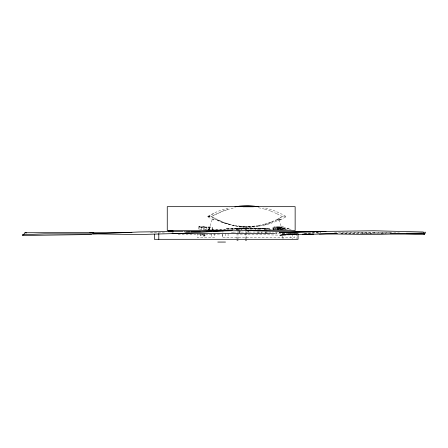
<?xml version="1.0" encoding="UTF-8"?>
<svg xmlns="http://www.w3.org/2000/svg" width="448" height="448" viewBox="0 0 448 448"><rect width="100%" height="100%" fill="white"/><g stroke="black" fill="none" stroke-linecap="round" stroke-linejoin="round"><path stroke-width="0.34" stroke-dasharray="2.24 1.68" d="M264.18 229.583L286.742 229.583M204.417 229.583L227.836 229.449M291.155 229.6L267.294 229.404M273.745 229.454L273.874 228.984L274.366 228.984L274.518 229.454M283.041 229.438L283.192 228.967M208.824 229.449L212.425 218.977L213.774 219.75M208.874 229.807L209.815 227.069M278.746 227.993L278.298 229.253L278.247 227.993C276.466 227.102 277.592 231.566 277.004 227.987L276.024 227.987L276.662 228.2L276.08 228.514L276.662 229.236L276.024 229.466M278.27 229.443L278.443 228.962L279.115 228.973L279.289 229.46M278.505 229.46L278.69 228.973M277.906 229.443L278.454 227.976L279.104 227.993L279.653 229.46M273.392 229.454L273.941 227.993L274.764 229.208L274.764 227.993L275.089 227.993L275.089 228.844L275.884 227.993L275.884 229.454M278.768 219.268L281.411 219.268L279.866 219.75A73.438 73.41 -90 0 1 216.513 219.75L215.068 218.977L214.967 219.268M275.066 229.454L275.548 228.57L275.548 229.454M277.323 229.466L277.794 228.827L277.945 229.46M213.646 220.024L207.362 216.664C214.334 212.593 221.85 209.339 229.785 207.715M208.275 216.664L213.763 213.534M208.639 216.664L209.205 216.451L208.818 216.664M209.132 216.664L209.518 216.451M209.339 216.664L209.854 216.451L209.468 216.664M210.028 216.664L210.414 216.451M235.312 225.49C226.878 223.944 218.73 220.97 211.316 216.658C218.714 212.29 226.856 209.272 235.295 207.704M211.316 216.658L222.723 211.198L228.934 209.166M276.998 219.475L282.363 216.658L277.094 219.475L270.995 222.029M277.256 220.024L278.096 219.621L280.784 219.598M280.101 220.024L286.384 216.664C279.406 212.593 271.897 209.339 263.962 207.715M277.351 220.024L264.947 224.616M279.272 228.441L280.039 227.881A7.465 7.465 0 0 0 272.793 227.881L273.745 228.514M279.401 228.794L280.896 227.976A7.834 7.834 0 0 0 271.936 227.976L273.616 228.861M283.814 228.497L284.766 227.864A7.465 7.465 0 0 0 277.519 227.864L278.286 228.424M283.942 228.844L285.622 227.959A7.834 7.834 0 0 0 276.662 227.959L278.158 228.777M264.79 224.034L271.09 222.029M271.298 222.594L265.042 224.616L258.535 226.066M258.429 225.473L264.886 224.034M231.42 232.406L233.419 232.058M258.524 225.473L252.062 226.346L245.454 226.638M258.63 226.066L252.112 226.946L245.454 227.242M232.154 228.581L232.025 229.051M240.111 234.074L280.403 235.155L296.346 234.069M304.668 233.503L320.611 232.411M295.831 234.086L279.978 235.155L297.31 234.679M304.102 233.526L320.645 232.406M248.175 226.654L254.694 226.363M280.403 235.155L297.634 234.455M296.772 234.086L280.829 234.522L297.618 234.293M317.565 233.52L318.954 233.481M340.866 233.531L374.562 232.624M183.725 231.381L185.119 231.364M219.548 234.074L176.876 234.522M341.264 233.066L391.35 232.394M381.343 233.52L388.965 233.419M207.362 216.664L210.202 216.664M283.539 216.664L286.384 216.664M212.33 218.977L215.068 218.977M239.03 226.346L245.543 226.638M238.974 226.946L245.543 227.242M241.623 226.946L248.293 227.242L254.761 226.946M265.087 228.491L226.274 228.609L226.503 228.9L265.087 228.9M282.985 228.687L289.537 228.687M226.503 228.721L265.087 228.721M237.429 228.833L236.449 229.085M241.074 228.833L242.049 228.833M245.694 228.833L269.114 228.833M283.052 228.889L289.537 228.889L288.848 228.687M287.302 228.889L288.366 228.889M232.154 229.085L269.718 228.833L232.154 228.581L232.154 229.085M229.253 229.404L205.195 229.6M233.363 232.058L273.336 232.058M275.257 232.904L278.656 232.904M308.398 232.904L318.69 232.999M340.71 233.257L388.965 233.257M274.652 233.548L285.83 233.548M287.644 233.503L289.184 233.503M289.061 233.839L283.461 233.839L283.461 233.548M200.889 234.539L202.188 234.539M205.475 235.239L200.206 235.239L200.206 233.99M374.136 232.624L399.515 232.96M150.45 232.753L165.838 232.96M334.544 232.198L383.505 233.52M362.191 233.257L371.706 233.514M248.293 226.654L241.657 226.363L235.194 225.49M241.724 226.946C232.702 226.05 223.821 223.636 215.695 219.598M232.417 229.074L232.501 228.581M258.446 207.721L264.902 209.182M228.95 224.05L222.74 222.046L211.434 216.658M264.807 209.182L271.107 211.215M271.012 211.215L277.105 213.802M277.01 213.802L282.363 216.658M280.235 229.449L279.765 228.81L279.614 229.443M280.515 229.376C279.754 228.967 281.036 227.522 279.311 227.976L279.311 229.236L278.813 227.976M282.492 229.438L282.005 228.558L282.005 229.438M284.166 229.438L283.618 227.976L282.789 229.197L282.789 227.976L282.47 227.976L282.47 228.827L281.674 227.976L281.674 229.438M278.869 228.962L279.048 229.443M282.268 229.449L278.667 218.977L278.096 219.621M283.685 228.967L283.814 229.438M265.182 232.058L265.278 233.548M296.906 233.503L296.906 238.666M294.823 232.742L294.812 237.49L222.169 237.49L222.169 234.209M292.27 234.147L292.27 238.666M290.685 232.742L290.685 237.49M286.804 232.764L286.804 233.839M282.996 233.548L282.996 239.03M282.828 232.058L282.828 237.49M281.534 229.449L280.896 229.219L280.896 228.788L281.473 228.788L280.896 228.189L281.534 227.97L280.554 227.97L280.554 229.376M276.366 232.557L276.366 233.548M269.114 228.581L269.052 229.085M269.03 228.581L268.968 229.085M268.873 228.581L268.89 229.085M267.008 229.085L267.008 231.146M267.008 231.829L267.008 233.89M265.989 229.085L265.989 231.146M265.989 231.829L265.989 233.89M265.104 228.581L265.104 229.085M264.942 228.581L265.02 229.085M264.863 228.581L264.863 229.085M264.488 228.581L264.488 229.085M264.41 228.581L264.41 229.085M264.326 228.581L264.326 229.085M264.247 228.581L264.247 229.085M261.733 232.058L261.733 233.548M260.478 228.581L260.54 229.085M260.4 228.581L260.4 229.085M260.322 228.581L260.322 229.085M260.238 228.581L260.238 229.085M259.868 228.581L259.868 229.085M259.784 228.581L259.784 229.085M259.627 228.581L259.706 229.085M258.994 229.085L258.994 231.146M258.994 231.829L258.994 233.89M257.975 229.085L257.975 231.146M257.975 231.829L257.975 233.89M255.858 228.581L255.858 229.085M255.78 228.581L255.78 229.085M255.618 228.581L255.618 229.085M255.242 228.581L255.242 229.085M255.164 228.581L255.164 229.085M255.08 228.581L255.08 229.085M255.002 228.581L255.002 229.085M251.233 228.581L251.294 229.085M251.154 228.581L251.154 229.085M251.076 228.581L251.076 229.085M250.992 228.581L250.992 229.085M250.622 228.581L250.622 229.085M250.538 228.581L250.538 229.085M250.46 228.581L250.382 229.085M248.332 231.179L248.332 232.338M248.276 231.179L248.276 232.338M247.1 231.179L247.044 232.338M246.613 228.581L246.613 229.085M246.534 228.581L246.49 238.823M246.45 228.581L246.372 229.085M245.997 228.581L245.997 229.085M245.918 228.581L245.918 229.085M245.84 228.581L245.84 229.085M245.756 228.581L245.756 229.085M245.476 229.085L245.476 238.823M241.987 228.581L241.987 229.085M241.909 228.581L241.909 229.085M241.83 228.581L241.83 229.085M241.746 228.581L241.746 229.085M241.377 228.581L241.377 229.085M241.293 228.581L241.293 229.085M241.214 228.581L241.214 229.085M241.136 228.581L241.136 229.085M240.285 231.179L240.229 232.338M239.814 228.721L239.814 230.793M239.814 231.482L239.814 233.548M239.109 231.179L239.109 232.338M239.053 231.179L239.053 232.338M238.801 228.721L238.801 230.793M238.011 229.085L238.011 238.823M237.367 228.581L237.367 229.085M237.289 228.581L237.289 229.085M237.205 228.581L237.205 229.085M237.126 228.581L237.126 229.085M237.009 229.085L237.009 238.823M236.751 228.581L236.751 229.085M236.673 228.581L236.673 229.085M236.594 228.581L236.594 229.085M236.51 228.581L236.51 229.085M232.747 228.581L232.809 229.085M232.663 228.581L232.725 229.085M232.585 228.581L232.646 229.085M228.082 233.548L228.082 237.49M226.503 228.491L226.503 228.9M225.4 233.548L225.4 237.49M222.93 230.653L222.93 232.389M222.594 234.209L222.594 237.49M214.682 233.526L214.682 237.49L197.333 237.49L197.333 233.526M212.268 229.606L212.268 227.069L199.433 227.226L209.451 227.069M212.128 229.606L212.128 227.069L201.858 227.069M211.333 234.186L211.333 237.49M209.67 227.069L209.67 230.244M208.13 227.069L208.13 230.244M206.702 227.069L206.702 229.729M204.831 234.192L204.831 237.49M204.478 233.526L204.478 237.49M204.249 227.226L204.254 226.167L198.218 226.167L198.218 229.544L204.109 229.544L204.109 227.069M203.879 226.167L198.453 226.167M203.47 234.192L203.47 237.49M203.157 227.069L203.157 230.244M202.838 233.99L202.838 235.239M201.594 227.069L201.594 229.606M200.698 233.526L200.698 237.49M199.22 226.167L199.22 230.244M184.195 231.179L184.139 232.338M280.571 227.472L281.182 227.472L280.571 227.472M277.474 228.346L277.939 228.598L277.939 228.194L277.474 228.346M280.095 228.379L279.619 228.586L279.619 228.178L280.095 228.379M280.258 227.472L278.981 227.718L280.258 227.472M277.844 227.489L277.189 227.73L278.578 227.735L277.844 227.489M274.59 227.293L274.394 227.735L276.259 227.735L276.007 227.293L274.59 227.293M281.551 227.276L281.299 227.718L283.164 227.718L282.968 227.276L281.551 227.276M276.987 227.489L276.377 227.489L276.987 227.489"/><path stroke-width="0.67" d="M389.805 233.688L424.211 234.573L425.057 232.036L425.6 233.094L424.39 233.111M91.661 234.522L22.837 235.491L23.262 234.254A1902.062 16.828 -90 0 0 23.464 234.539M423.786 233.156L406.291 233.257M93.789 232.624L24.97 232.742L23.89 234.254A1902.062 16.828 -90 0 1 23.688 234.539M234.959 206.769C242.838 205.593 250.902 205.822 258.782 206.769M243.074 206.758L253.512 206.758M92.512 233.89L138.953 231.986L183.025 231.392M231.84 230.087L185.394 231.986L189.594 231.874M302.462 234.259L306.594 234.091M89.83 232.736L131.936 232.624M190.994 231.834L200.088 231.594M207.082 231.403L211.277 231.291M213.377 231.23L232.266 230.72M325.998 231.353L279.132 232.624L325.573 231.353M298.004 234.662L326.424 233.89L373.29 234.522L422.576 233.19M337.49 233.621L319.301 234.002M302.512 234.226L313.706 234.074M26.477 232.904L24.97 232.742M238.874 206.237L248.293 205.94L254.867 206.237M221.654 230.597L167.255 230.597L167.255 206.674L295.142 206.674L295.142 230.597L246.848 230.597M172.049 233.503L274.54 233.503M289.184 233.503L298.043 233.503L298.043 239.31L154.364 239.31L154.364 234.147M237.009 240.218L238.011 240.218M245.476 240.218L246.49 240.218M217.784 242.06L225.501 242.06M22.837 235.491L22.4 234.769L44.358 233.878L91.224 233.867L139.586 234.522L186.458 233.234L231.823 230.171L278.69 231.414L325.562 231.398L373.923 230.782L423.326 231.986L424.211 234.573M172.889 230.597L172.889 232.338M172.486 230.597L172.486 231.762M172.374 230.597L172.374 231.762M171.92 230.597L171.92 231.762M171.808 230.597L171.808 231.762M171.713 230.597L171.713 231.762M171.147 230.597L171.147 231.762M171.018 230.597L171.018 231.762M170.929 230.597L170.929 231.762M170.363 230.597L170.363 231.762M170.234 230.597L170.234 231.762M170.139 230.597L170.139 231.762M169.574 230.597L169.574 231.762M169.45 230.597L169.45 231.762M169.35 230.597L169.35 231.762M168.784 230.597L168.784 231.762M168.678 230.597L168.678 231.762M158.799 233.503L158.799 239.31"/></g></svg>
